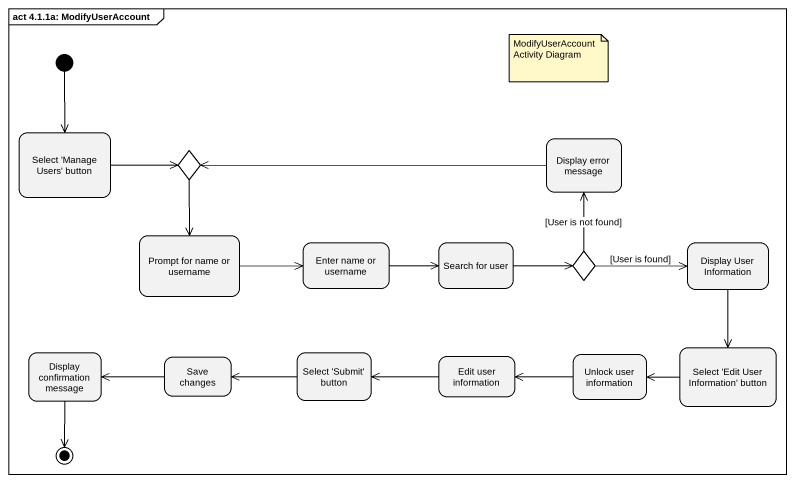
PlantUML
@startuml
mainframe act 4.1.1a: ModifyUserAccount
hide empty description
state "Select 'Manage Users' button" as Select_Manage_Users_button
state choice1 <<choice>>
state "Display error message" as Display_error_message
state "Prompt for name or username" as Prompt_for_name_or_username
state "Enter name or username" as Enter_name_or_username
state "Search for user" as Search_for_user
state choice2 <<choice>>
state "Display User Information" as Display_User_Information
state "Display confirmation message" as Display_confirmation_message
state "Save changes" as Save_changes
state "Select 'Submit' button" as Select_Submit_button
state "Edit user information" as Edit_user_information
state "Unlock user information" as Unlock_user_information
state "Select 'Edit User Information' button" as Select_Edit_User
[*] --> Select_Manage_Users_button
Select_Manage_Users_button -right-> choice1
choice1 --> Prompt_for_name_or_username
Display_error_message -left-> choice1
Prompt_for_name_or_username -right-> Enter_name_or_username
Enter_name_or_username -right-> Search_for_user
Search_for_user -right-> choice2
choice2 -up-> Display_error_message : [User is not found]
choice2 -right-> Display_User_Information : [User is found]
Display_User_Information --> Select_Edit_User
Save_changes -left-> Display_confirmation_message
Select_Submit_button -left-> Save_changes
Edit_user_information -left-> Select_Submit_button
Unlock_user_information -left-> Edit_user_information
Select_Edit_User -left-> Unlock_user_information
Display_confirmation_message --> [*]
note as N1
  ModifyUserAccount Activity Diagram
end note
@enduml
